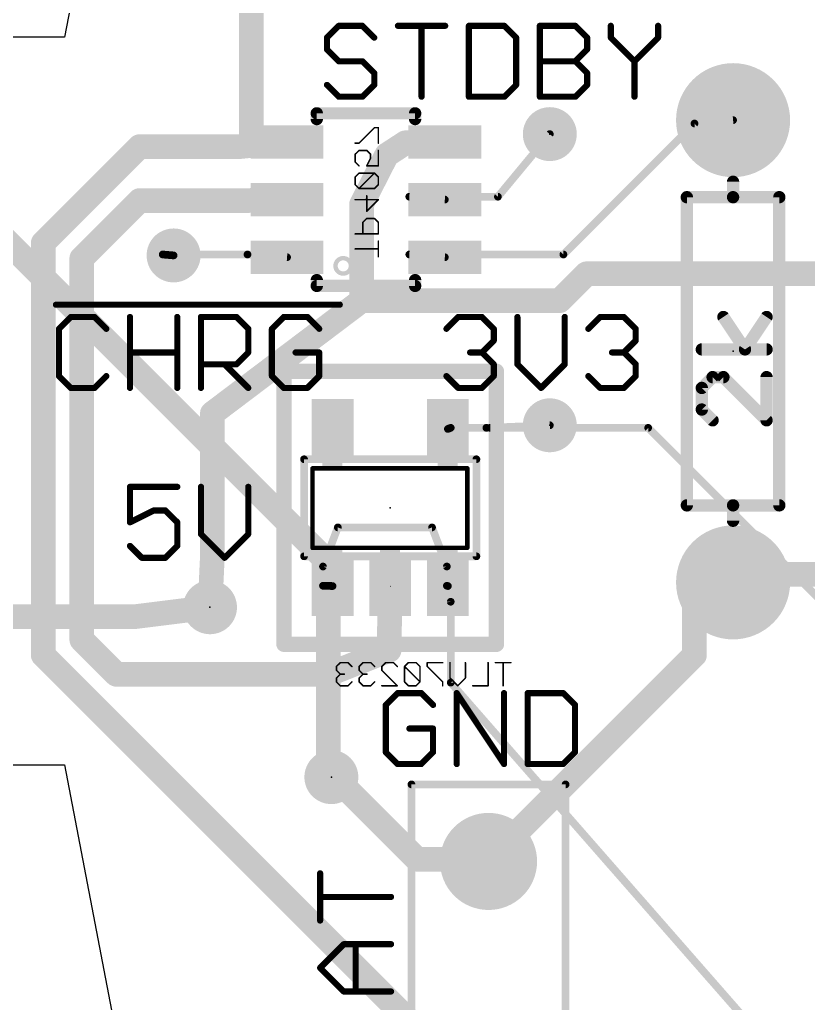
# Model space of a CAD drawing. Extents: x -2 to 100, y 0 to 40.
# Drawn here: x 9.26 to 22.26, y 10.07 to 26.29 of the extents above; entities that cross this region are included whole.
import ezdxf

# ---------------------------------------------------------------- set-up
doc = ezdxf.new("R2010")
doc.units = 0
for name, color, linetype in [('1', 14, 'CONTINUOUS'), ('16', 174, 'CONTINUOUS'), ('17', 94, 'CONTINUOUS'), ('20', 178, 'CONTINUOUS'), ('21', 250, 'CONTINUOUS'), ('22', 250, 'CONTINUOUS'), ('23', 178, 'CONTINUOUS'), ('24', 178, 'CONTINUOUS'), ('25', 250, 'CONTINUOUS'), ('28', 250, 'CONTINUOUS'), ('40', 174, 'CONTINUOUS'), ('52', 250, 'CONTINUOUS')]:
    doc.layers.add(name, color=color, linetype=linetype)

# ---------------------------------------------------------------- blocks, each defined once
blk = doc.blocks.new('ROUNDP')
at = {"const_width": 0.5}
blk.add_lwpolyline([(0, -0.25, 1), (0, 0.25, 1), (0, -0.25)], format="xyb", dxfattribs=at)
blk = doc.blocks.new('RECT')
blk.add_solid([(-0.5, -0.5), (0.5, -0.5), (-0.5, 0.5), (0.5, 0.5)])

msp = doc.modelspace()

# ---------------------------------------------------------------- linework, layer by layer
at = {"layer": '1', "const_width": 0.4064}
for points in [[(14.351, 17.3355), (8.1915, 23.495)], [(14.351, 13.843), (14.351, 17.3355)], [(20.3835, 16.9545), (21.02, 17.01)], [(20.574, 17.145), (27.3685, 17.145)], [(20.574, 17.145), (21.02, 17.01)], [(20.3835, 15.8115), (20.3835, 16.9545)], [(11.176, 16.4465), (12.4, 16.6)], [(11.176, 16.4465), (4.8895, 16.4465)], [(17.018, 12.446), (20.3835, 15.8115)], [(14.351, 13.843), (14.4, 13.8)], [(17.018, 12.446), (16.99, 12.41)]]:
    msp.add_lwpolyline(points, dxfattribs=at)
at = {"layer": '1', "const_width": 0.2032}
for points in [[(14.4526, 17.3355, 1), (14.2494, 17.3355)], [(14.2792, 17.2637, 1), (14.4228, 17.4073)], [(20.574, 17.2466, 1), (20.574, 17.0434)], [(20.6034, 17.2422, 1), (20.5446, 17.0478)], [(20.9906, 16.9128, 1), (21.0494, 17.1072)], [(21.0288, 16.9088, 1), (21.0112, 17.1112)], [(20.4851, 16.9545, 1), (20.2819, 16.9545)], [(20.3747, 17.0557, 1), (20.3923, 16.8533)], [(12.4126, 16.4992, 1), (12.3874, 16.7008)], [(11.1634, 16.5473, 1), (11.1886, 16.3457)], [(11.176, 16.3449, 1), (11.176, 16.5481)], [(20.2819, 15.8115, 1), (20.4851, 15.8115)], [(20.4553, 15.7397, 1), (20.3117, 15.8833)], [(14.418, 13.9194, 1), (14.284, 13.7666)], [(14.333, 13.7236, 1), (14.467, 13.8764)], [(14.2494, 13.843, 1), (14.4526, 13.843)], [(17.0982, 12.3836, 1), (16.9378, 12.5084)], [(16.9098, 12.4724, 1), (17.0702, 12.3476)], [(16.9462, 12.5178, 1), (17.0898, 12.3742)]]:
    msp.add_lwpolyline(points, format="xyb", dxfattribs=at)
at = {"layer": '16'}
for points, const_width in [([(13.081, 27.051), (13.081, 24.3205)], 0.4064), ([(20.3835, 24.5745), (21.02, 24.63)], 0.127), ([(13.081, 24.3205), (13.6699, 24.27)], 0.4064), ([(20.3835, 24.5745), (18.2245, 22.4155)], 0.127), ([(11.2395, 24.1935), (9.652, 22.606)], 0.4064), ([(12.8905, 24.1935), (11.2395, 24.1935)], 0.4064), ([(12.8905, 24.1935), (13.6699, 24.27)], 0.4064), ([(15.313, 24.057), (15.621, 24.257)], 0.4064), ([(15.621, 24.257), (16.2701, 24.27)], 0.4064), ([(17.145, 23.368), (18, 24.4)], 0.127), ([(14.897, 23.241), (15.313, 24.057)], 0.4064), ([(13.0175, 23.3045), (13.6699, 23.32)], 0.4064), ([(10.287, 22.352), (11.2395, 23.3045)], 0.4064), ([(11.2395, 23.3045), (13.0175, 23.3045)], 0.4064), ([(14.897, 21.6535), (14.897, 23.241)], 0.4064), ([(17.145, 23.368), (15.6845, 23.368)], 0.127), ([(15.6845, 23.368), (16.2701, 23.32)], 0.127), ([(9.652, 22.606), (9.652, 15.8115)], 0.4064), ([(10.287, 16.0655), (10.287, 22.352)], 0.4064), ([(11.6205, 22.4155), (13.0175, 22.4155)], 0.127), ([(11.6205, 22.4155), (11.8, 22.4)], 0.127), ([(13.0175, 22.4155), (13.6699, 22.37)], 0.127), ([(18.2245, 22.4155), (15.6845, 22.4155)], 0.127), ([(15.6845, 22.4155), (16.2701, 22.37)], 0.127), ([(18.161, 21.6535), (18.6055, 22.098)], 0.4064), ([(18.6055, 22.098), (24.765, 22.098)], 0.4064), ([(12.4395, 19.796), (14.897, 21.6535)], 0.4064), ([(14.897, 21.6535), (18.161, 21.6535)], 0.4064), ([(12.4395, 17.4465), (12.4395, 19.796)], 0.4064), ([(16.367, 19.558), (16.32, 19.54)], 0.127), ([(16.9545, 19.558), (16.367, 19.558)], 0.127), ([(16.9545, 19.558), (18, 19.6)], 0.127), ([(17.018, 19.558), (18, 19.6)], 0.127), ([(19.6215, 19.558), (17.018, 19.558)], 0.127), ([(24.8285, 14.351), (19.6215, 19.558)], 0.127), ([(14.5065, 17.9165), (14.262, 17.272)], 0.127), ([(16.059, 17.9165), (14.5065, 17.9165)], 0.127), ([(16.3035, 17.272), (16.059, 17.9165)], 0.127), ([(12.4395, 17.4465), (12.4, 16.6)], 0.4064), ([(14.262, 17.272), (14.262, 16.9545)], 0.127), ([(16.3035, 16.9545), (16.3035, 17.272)], 0.127), ([(15.351, 15.891), (15.37, 16.95)], 0.4064), ([(14.262, 16.9545), (14.42, 16.95)], 0.127), ([(16.3035, 16.9545), (16.32, 16.95)], 0.127), ([(16.367, 16.691), (16.32, 16.95)], 0.127), ([(16.367, 15.3575), (16.367, 16.691)], 0.127), ([(10.8585, 15.494), (10.287, 16.0655)], 0.4064), ([(14.351, 15.494), (15.351, 15.891)], 0.4064), ([(9.652, 15.8115), (16.8275, 8.636)], 0.4064), ([(14.351, 15.494), (10.8585, 15.494)], 0.4064), ([(14.351, 13.843), (14.351, 15.494)], 0.4064), ([(21.971, 8.9535), (16.367, 15.3575)], 0.127), ([(14.351, 13.843), (14.4, 13.8)], 0.4064), ([(14.5415, 13.716), (14.4, 13.8)], 0.4064), ([(14.5415, 13.716), (15.8115, 12.446)], 0.4064), ([(15.8115, 12.446), (16.9545, 12.446)], 0.4064), ([(16.9545, 12.446), (16.99, 12.41)], 0.4064)]:
    msp.add_lwpolyline(points, dxfattribs=dict(at, const_width=const_width))
for points, const_width in [([(21.0228, 24.5984, 1), (21.0172, 24.6616)], 0.0635), ([(13.0897, 24.4217, 1), (13.0723, 24.2193)], 0.2032), ([(20.3807, 24.6061, 1), (20.3863, 24.5429)], 0.0635), ([(20.406, 24.552, 1), (20.361, 24.597)], 0.0635), ([(11.2395, 24.2951, 1), (11.2395, 24.0919)], 0.2032), ([(11.3113, 24.1217, 1), (11.1677, 24.2653)], 0.2032), ([(12.8806, 24.2946, 1), (12.9004, 24.0924)], 0.2032), ([(12.8905, 24.0919, 1), (12.8905, 24.2951)], 0.2032), ([(12.9794, 24.3205, 1), (13.1826, 24.3205)], 0.2032), ([(13.6798, 24.1689, 1), (13.66, 24.3711)], 0.2032), ([(13.6612, 24.1688, 1), (13.6786, 24.3712)], 0.2032), ([(15.619, 24.3586, 1), (15.623, 24.1554)], 0.2032), ([(15.6763, 24.1718, 1), (15.5657, 24.3422)], 0.2032), ([(16.2721, 24.1684, 1), (16.2681, 24.3716)], 0.2032), ([(18.0244, 24.3797, 1), (17.9756, 24.4203)], 0.0635), ([(15.2577, 24.1422, 1), (15.3683, 23.9718)], 0.2032), ([(15.4035, 24.0109, 1), (15.2225, 24.1031)], 0.2032), ([(13.6723, 23.2184, 1), (13.6675, 23.4216)], 0.2032), ([(11.2395, 23.4061, 1), (11.2395, 23.2029)], 0.2032), ([(11.3113, 23.2327, 1), (11.1677, 23.3763)], 0.2032), ([(13.0151, 23.4061, 1), (13.0199, 23.2029)], 0.2032), ([(13.0175, 23.2029, 1), (13.0175, 23.4061)], 0.2032), ([(14.9986, 23.241, 1), (14.7954, 23.241)], 0.2032), ([(14.8065, 23.2871, 1), (14.9875, 23.1949)], 0.2032), ([(15.6845, 23.3998, 1), (15.6845, 23.3363)], 0.0635), ([(15.6871, 23.3996, 1), (15.6819, 23.3364)], 0.0635), ([(16.2675, 23.2884, 1), (16.2727, 23.3516)], 0.0635), ([(17.1206, 23.3883, 1), (17.1694, 23.3477)], 0.0635), ([(17.145, 23.3363, 1), (17.145, 23.3998)], 0.0635), ([(9.7536, 22.606, 1), (9.5504, 22.606)], 0.2032), ([(9.5802, 22.6778, 1), (9.7238, 22.5342)], 0.2032), ([(10.3886, 22.352, 1), (10.1854, 22.352)], 0.2032), ([(10.2152, 22.4238, 1), (10.3588, 22.2802)], 0.2032), ([(11.6205, 22.4473, 1), (11.6205, 22.3838)], 0.0635), ([(11.6232, 22.4471, 1), (11.6178, 22.3839)], 0.0635), ([(11.7973, 22.3684, 1), (11.8027, 22.4316)], 0.0635), ([(13.0197, 22.4472, 1), (13.0153, 22.3838)], 0.0635), ([(13.0175, 22.3838, 1), (13.0175, 22.4473)], 0.0635), ([(13.6677, 22.3383, 1), (13.6721, 22.4017)], 0.0635), ([(15.6845, 22.4473, 1), (15.6845, 22.3838)], 0.0635), ([(15.687, 22.4472, 1), (15.682, 22.3838)], 0.0635), ([(16.2676, 22.3383, 1), (16.2726, 22.4017)], 0.0635), ([(18.202, 22.438, 1), (18.247, 22.393)], 0.0635), ([(18.2245, 22.3838, 1), (18.2245, 22.4473)], 0.0635), ([(18.6055, 22.1996, 1), (18.6055, 21.9964)], 0.2032), ([(18.6773, 22.0262, 1), (18.5337, 22.1698)], 0.2032), ([(14.897, 21.7551, 1), (14.897, 21.5519)], 0.2032), ([(14.7954, 21.6535, 1), (14.9986, 21.6535)], 0.2032), ([(14.9583, 21.5724, 1), (14.8357, 21.7346)], 0.2032), ([(18.0892, 21.7253, 1), (18.2328, 21.5817)], 0.2032), ([(18.161, 21.5519, 1), (18.161, 21.7551)], 0.2032), ([(12.3782, 19.8771, 1), (12.5008, 19.7149)], 0.2032), ([(12.5411, 19.796, 1), (12.3379, 19.796)], 0.2032), ([(16.367, 19.5897, 1), (16.367, 19.5263)], 0.0635), ([(16.3784, 19.5284, 1), (16.3556, 19.5876)], 0.0635), ([(16.9532, 19.5897, 1), (16.9558, 19.5263)], 0.0635), ([(16.9545, 19.5263, 1), (16.9545, 19.5897)], 0.0635), ([(17.0166, 19.5897, 1), (17.0194, 19.5263)], 0.0635), ([(17.018, 19.5897, 1), (17.018, 19.5263)], 0.0635), ([(18.0014, 19.5683, 1), (17.9986, 19.6317)], 0.0635), ([(18.0013, 19.5683, 1), (17.9987, 19.6317)], 0.0635), ([(19.644, 19.5805, 1), (19.599, 19.5355)], 0.0635), ([(19.6215, 19.5263, 1), (19.6215, 19.5897)], 0.0635), ([(16.3086, 19.5696, 1), (16.3314, 19.5104)], 0.0635), ([(14.5065, 17.9482, 1), (14.5065, 17.8848)], 0.0635), ([(14.5362, 17.9052, 1), (14.4768, 17.9278)], 0.0635), ([(16.0887, 17.9278, 1), (16.0293, 17.9052)], 0.0635), ([(16.059, 17.8848, 1), (16.059, 17.9482)], 0.0635), ([(12.3379, 17.4465, 1), (12.5411, 17.4465)], 0.2032), ([(12.541, 17.4418, 1), (12.338, 17.4512)], 0.2032), ([(14.2938, 17.272, 1), (14.2302, 17.272)], 0.0635), ([(14.2323, 17.2833, 1), (14.2917, 17.2607)], 0.0635), ([(16.3352, 17.272, 1), (16.2718, 17.272)], 0.0635), ([(16.2738, 17.2607, 1), (16.3332, 17.2833)], 0.0635), ([(15.4716, 16.9482, 1), (15.2684, 16.9518)], 0.2032), ([(14.2302, 16.9545, 1), (14.2938, 16.9545)], 0.0635), ([(14.2629, 16.9862, 1), (14.2611, 16.9228)], 0.0635), ([(14.4191, 16.9183, 1), (14.4209, 16.9817)], 0.0635), ([(16.3119, 16.9851, 1), (16.2951, 16.9239)], 0.0635), ([(16.2718, 16.9545, 1), (16.3352, 16.9545)], 0.0635), ([(16.3512, 16.9557, 1), (16.2888, 16.9443)], 0.0635), ([(16.3116, 16.9194, 1), (16.3284, 16.9806)], 0.0635), ([(12.2985, 16.6047, 1), (12.5015, 16.5953)], 0.2032), ([(16.3987, 16.691, 1), (16.3353, 16.691)], 0.0635), ([(16.3358, 16.6853, 1), (16.3982, 16.6967)], 0.0635), ([(10.3588, 16.1373, 1), (10.2152, 15.9937)], 0.2032), ([(10.1854, 16.0655, 1), (10.3886, 16.0655)], 0.2032), ([(15.3885, 15.7966, 1), (15.3135, 15.9854)], 0.2032), ([(9.5504, 15.8115, 1), (9.7536, 15.8115)], 0.2032), ([(9.7238, 15.8833, 1), (9.5802, 15.7397)], 0.2032), ([(15.2494, 15.8928, 1), (15.4526, 15.8892)], 0.2032), ([(10.8585, 15.5956, 1), (10.8585, 15.3924)], 0.2032), ([(10.7867, 15.4222, 1), (10.9303, 15.5658)], 0.2032), ([(14.4526, 15.494, 1), (14.2494, 15.494)], 0.2032), ([(14.3135, 15.5884, 1), (14.3885, 15.3996)], 0.2032), ([(14.351, 15.3924, 1), (14.351, 15.5956)], 0.2032), ([(16.3909, 15.3784, 1), (16.3431, 15.3366)], 0.0635), ([(16.3353, 15.3575, 1), (16.3987, 15.3575)], 0.0635), ([(14.418, 13.9194, 1), (14.284, 13.7666)], 0.2032), ([(14.4519, 13.8874, 1), (14.3481, 13.7126)], 0.2032), ([(14.333, 13.7236, 1), (14.467, 13.8764)], 0.2032), ([(14.2494, 13.843, 1), (14.4526, 13.843)], 0.2032), ([(14.6133, 13.7878, 1), (14.4697, 13.6442)], 0.2032), ([(14.4896, 13.6286, 1), (14.5934, 13.8034)], 0.2032), ([(15.8115, 12.5476, 1), (15.8115, 12.3444)], 0.2032), ([(17.0268, 12.5173, 1), (16.8822, 12.3747)], 0.2032), ([(16.9545, 12.3444, 1), (16.9545, 12.5476)], 0.2032), ([(15.7397, 12.3742, 1), (15.8833, 12.5178)], 0.2032), ([(16.9177, 12.3387, 1), (17.0623, 12.4813)], 0.2032)]:
    msp.add_lwpolyline(points, format="xyb", dxfattribs=dict(at, const_width=const_width))
at = {"layer": '20'}
for p, q in [((12.7, 40), (10, 26)), ((10, 26), (0, 26)), ((0, 14), (10, 14)), ((10, 14), (12.7, 0))]:
    msp.add_line(p, q, dxfattribs=at)
at = {"layer": '21', "const_width": 0.2032}
for points in [[(21.02, 23.36), (21.02, 23.614)], [(20.258, 18.28), (20.258, 23.36)], [(20.258, 23.36), (21.02, 23.36)], [(21.02, 23.36), (21.782, 23.36)], [(21.782, 23.36), (21.782, 18.28)], [(21.2165, 20.851), (20.8606, 21.3849)], [(21.5724, 21.3849), (21.2165, 20.851)], [(21.5724, 20.851), (20.5047, 20.851)], [(20.6826, 20.3935), (20.5047, 20.2155)], [(20.8606, 20.3935), (20.6826, 20.3935)], [(21.5724, 19.6817), (20.8606, 20.3935)], [(21.5724, 20.3935), (21.5724, 19.6817)], [(20.5047, 20.2155), (20.5047, 19.8596)], [(20.5047, 19.8596), (20.6826, 19.6817)], [(21.02, 18.28), (20.258, 18.28)], [(21.782, 18.28), (21.02, 18.28)], [(21.02, 18.28), (21.02, 18.026)]]:
    msp.add_lwpolyline(points, dxfattribs=at)
at = {"layer": '21', "const_width": 0.1016}
for points in [[(21.0708, 23.614, 1), (20.9692, 23.614)], [(20.3088, 23.36, 1), (20.2072, 23.36)], [(20.258, 23.4108, 1), (20.258, 23.3092)], [(21.02, 23.4108, 1), (21.02, 23.3092)], [(20.9692, 23.36, 1), (21.0708, 23.36)], [(21.02, 23.3092, 1), (21.02, 23.4108)], [(21.8328, 23.36, 1), (21.7312, 23.36)], [(21.782, 23.3092, 1), (21.782, 23.4108)], [(20.9029, 21.4131, 1), (20.8183, 21.3567)], [(21.6147, 21.3567, 1), (21.5301, 21.4131)], [(20.5047, 20.9018, 1), (20.5047, 20.8002)], [(21.1742, 20.8792, 1), (21.2588, 20.8229)], [(21.1742, 20.8229, 1), (21.2588, 20.8792)], [(21.5724, 20.8002, 1), (21.5724, 20.9018)], [(20.6826, 20.4443, 1), (20.6826, 20.3427)], [(20.7186, 20.3575, 1), (20.6467, 20.4294)], [(20.8965, 20.4294, 1), (20.8247, 20.3575)], [(20.8606, 20.3427, 1), (20.8606, 20.4443)], [(21.6232, 20.3935, 1), (21.5216, 20.3935)], [(20.5555, 20.2155, 1), (20.4539, 20.2155)], [(20.4688, 20.2514, 1), (20.5406, 20.1796)], [(20.5406, 19.8955, 1), (20.4688, 19.8237)], [(20.4539, 19.8596, 1), (20.5555, 19.8596)], [(20.6467, 19.6457, 1), (20.7186, 19.7176)], [(21.5216, 19.6817, 1), (21.6232, 19.6817)], [(21.5365, 19.6457, 1), (21.6083, 19.7176)], [(20.258, 18.3308, 1), (20.258, 18.2292)], [(20.2072, 18.28, 1), (20.3088, 18.28)], [(21.02, 18.3308, 1), (21.02, 18.2292)], [(21.0708, 18.28, 1), (20.9692, 18.28)], [(21.02, 18.2292, 1), (21.02, 18.3308)], [(21.7312, 18.28, 1), (21.8328, 18.28)], [(21.782, 18.2292, 1), (21.782, 18.3308)], [(20.9692, 18.026, 1), (21.0708, 18.026)]]:
    msp.add_lwpolyline(points, format="xyb", dxfattribs=at)
at = {"layer": '22'}
for points, const_width in [([(15.7804, 24.7424), (14.1596, 24.7424)], 0.2032), ([(14.1596, 24.7424), (14.1596, 24.6476)], 0.2032), ([(15.7804, 24.6476), (15.7804, 24.7424)], 0.2032), ([(14.1596, 21.9924), (14.1596, 21.8976)], 0.2032), ([(15.7804, 21.8976), (15.7804, 21.9924)], 0.2032), ([(14.1596, 21.8976), (15.7804, 21.8976)], 0.2032), ([(13.95, 19.04), (13.95, 17.44)], 0.127), ([(16.79, 17.44), (16.79, 19.04)], 0.127), ([(16.64, 18.89), (14.09, 18.89)], 0.075), ([(14.09, 18.89), (14.09, 17.58)], 0.075), ([(16.64, 17.58), (16.64, 18.89)], 0.075), ([(14.09, 17.58), (16.64, 17.58)], 0.075), ([(15.37, 16.95), (15.37, 16.94)], 0.01), ([(15.72, 7.33), (15.72, 13.68)], 0.127), ([(15.72, 13.68), (18.26, 13.68)], 0.127), ([(18.26, 13.68), (18.26, 7.33)], 0.127)]:
    msp.add_lwpolyline(points, dxfattribs=dict(at, const_width=const_width))
for points, const_width in [([(14.1596, 24.7932, 1), (14.1596, 24.6916)], 0.1016), ([(14.2104, 24.7424, 1), (14.1088, 24.7424)], 0.1016), ([(15.8312, 24.7424, 1), (15.7296, 24.7424)], 0.1016), ([(15.7804, 24.6916, 1), (15.7804, 24.7932)], 0.1016), ([(14.1088, 24.6476, 1), (14.2104, 24.6476)], 0.1016), ([(15.7296, 24.6476, 1), (15.8312, 24.6476)], 0.1016), ([(14.5953, 22.1919, 1), (14.5953, 22.2637, 1), (14.5953, 22.1919)], 0.254), ([(14.2104, 21.9924, 1), (14.1088, 21.9924)], 0.1016), ([(15.8312, 21.9924, 1), (15.7296, 21.9924)], 0.1016), ([(14.1596, 21.9484, 1), (14.1596, 21.8468)], 0.1016), ([(14.1088, 21.8976, 1), (14.2104, 21.8976)], 0.1016), ([(15.7296, 21.8976, 1), (15.8312, 21.8976)], 0.1016), ([(15.7804, 21.8468, 1), (15.7804, 21.9484)], 0.1016), ([(13.9818, 19.04, 1), (13.9183, 19.04)], 0.0635), ([(16.8217, 19.04, 1), (16.7583, 19.04)], 0.0635), ([(14.1088, 18.89, 1), (14.0712, 18.89)], 0.0375), ([(14.09, 18.9088, 1), (14.09, 18.8712)], 0.0375), ([(16.6588, 18.89, 1), (16.6212, 18.89)], 0.0375), ([(16.64, 18.8712, 1), (16.64, 18.9088)], 0.0375), ([(14.0712, 17.58, 1), (14.1088, 17.58)], 0.0375), ([(14.09, 17.5988, 1), (14.09, 17.5613)], 0.0375), ([(16.6212, 17.58, 1), (16.6588, 17.58)], 0.0375), ([(16.64, 17.5613, 1), (16.64, 17.5988)], 0.0375), ([(13.9183, 17.44, 1), (13.9818, 17.44)], 0.0635), ([(16.7583, 17.44, 1), (16.8217, 17.44)], 0.0635), ([(15.3725, 16.95, 1), (15.3675, 16.95)], 0.005), ([(15.3675, 16.94, 1), (15.3725, 16.94)], 0.005), ([(15.72, 13.7118, 1), (15.72, 13.6483)], 0.0635), ([(15.7518, 13.68, 1), (15.6883, 13.68)], 0.0635), ([(18.2918, 13.68, 1), (18.2283, 13.68)], 0.0635), ([(18.26, 13.6483, 1), (18.26, 13.7118)], 0.0635)]:
    msp.add_lwpolyline(points, format="xyb", dxfattribs=dict(at, const_width=const_width))
at = {"layer": '23'}
for p in [(18, 24.4), (11.8, 22.4), (21.02, 20.82), (18, 19.6), (12.4, 16.6), (14.4, 13.8)]:
    msp.add_point(p, dxfattribs=at)
at = {"layer": '24'}
for p in [(14.97, 23.32), (15.37, 18.24)]:
    msp.add_point(p, dxfattribs=at)
at = {"layer": '25', "const_width": 0.1016}
for points in [[(14.5222, 26.1852), (14.3273, 25.9903)], [(14.912, 26.1852), (14.5222, 26.1852)], [(15.1069, 25.9903), (14.912, 26.1852)], [(15.4967, 26.1852), (16.2763, 26.1852)], [(15.8865, 25.0158), (15.8865, 26.1852)], [(16.6661, 26.1852), (16.6661, 25.0158)], [(17.2508, 26.1852), (16.6661, 26.1852)], [(17.4457, 25.9903), (17.2508, 26.1852)], [(17.8355, 25.0158), (17.8355, 26.1852)], [(17.8355, 26.1852), (18.4202, 26.1852)], [(18.4202, 26.1852), (18.6151, 25.9903)], [(19.0049, 26.1852), (19.0049, 25.9903)], [(19.7845, 25.9903), (19.7845, 26.1852)], [(14.3273, 25.9903), (14.3273, 25.7954)], [(17.4457, 25.2107), (17.4457, 25.9903)], [(18.6151, 25.9903), (18.6151, 25.7954)], [(19.0049, 25.9903), (19.3947, 25.6005)], [(19.3947, 25.6005), (19.7845, 25.9903)], [(14.3273, 25.7954), (14.5222, 25.6005)], [(18.6151, 25.7954), (18.4202, 25.6005)], [(14.5222, 25.6005), (14.912, 25.6005)], [(14.912, 25.6005), (15.1069, 25.4056)], [(17.8355, 25.6005), (18.4202, 25.6005)], [(18.4202, 25.6005), (18.6151, 25.4056)], [(19.3947, 25.6005), (19.3947, 25.0158)], [(15.1069, 25.4056), (15.1069, 25.2107)], [(18.6151, 25.4056), (18.6151, 25.2107)], [(14.5222, 25.0158), (14.3273, 25.2107)], [(15.1069, 25.2107), (14.912, 25.0158)], [(17.2508, 25.0158), (17.4457, 25.2107)], [(18.6151, 25.2107), (18.4202, 25.0158)], [(14.912, 25.0158), (14.5222, 25.0158)], [(16.6661, 25.0158), (17.2508, 25.0158)], [(18.4202, 25.0158), (17.8355, 25.0158)], [(9.8612, 21.5874), (14.5388, 21.5874)], [(10.1069, 21.3852), (9.912, 21.1903)], [(10.4967, 21.3852), (10.1069, 21.3852)], [(10.6916, 21.1903), (10.4967, 21.3852)], [(11.0814, 20.2158), (11.0814, 21.3852)], [(11.861, 21.3852), (11.861, 20.2158)], [(12.2508, 20.2158), (12.2508, 21.3852)], [(12.2508, 21.3852), (12.8355, 21.3852)], [(12.8355, 21.3852), (13.0304, 21.1903)], [(13.6151, 21.3852), (13.4202, 21.1903)], [(14.0049, 21.3852), (13.6151, 21.3852)], [(14.1998, 21.1903), (14.0049, 21.3852)], [(16.2967, 21.1903), (16.4916, 21.3852)], [(16.4916, 21.3852), (16.8814, 21.3852)], [(16.8814, 21.3852), (17.0763, 21.1903)], [(17.4661, 21.3852), (17.4661, 20.6056)], [(18.2457, 20.6056), (18.2457, 21.3852)], [(18.6355, 21.1903), (18.8304, 21.3852)], [(18.8304, 21.3852), (19.2202, 21.3852)], [(19.2202, 21.3852), (19.4151, 21.1903)], [(9.912, 21.1903), (9.912, 20.4107)], [(13.0304, 21.1903), (13.0304, 20.8005)], [(13.4202, 21.1903), (13.4202, 20.4107)], [(17.0763, 21.1903), (17.0763, 20.9954)], [(19.4151, 21.1903), (19.4151, 20.9954)], [(17.0763, 20.9954), (16.8814, 20.8005)], [(19.4151, 20.9954), (19.2202, 20.8005)], [(11.0814, 20.8005), (11.861, 20.8005)], [(13.0304, 20.8005), (12.8355, 20.6056)], [(14.1998, 20.8005), (13.81, 20.8005)], [(14.1998, 20.4107), (14.1998, 20.8005)], [(16.8814, 20.8005), (16.6865, 20.8005)], [(16.8814, 20.8005), (17.0763, 20.6056)], [(19.2202, 20.8005), (19.0253, 20.8005)], [(19.2202, 20.8005), (19.4151, 20.6056)], [(12.8355, 20.6056), (12.2508, 20.6056)], [(12.6406, 20.6056), (13.0304, 20.2158)], [(17.0763, 20.6056), (17.0763, 20.4107)], [(17.4661, 20.6056), (17.8559, 20.2158)], [(17.8559, 20.2158), (18.2457, 20.6056)], [(19.4151, 20.6056), (19.4151, 20.4107)], [(9.912, 20.4107), (10.1069, 20.2158)], [(10.4967, 20.2158), (10.6916, 20.4107)], [(13.4202, 20.4107), (13.6151, 20.2158)], [(14.0049, 20.2158), (14.1998, 20.4107)], [(16.4916, 20.2158), (16.2967, 20.4107)], [(17.0763, 20.4107), (16.8814, 20.2158)], [(18.8304, 20.2158), (18.6355, 20.4107)], [(19.4151, 20.4107), (19.2202, 20.2158)], [(10.1069, 20.2158), (10.4967, 20.2158)], [(13.6151, 20.2158), (14.0049, 20.2158)], [(16.8814, 20.2158), (16.4916, 20.2158)], [(19.2202, 20.2158), (18.8304, 20.2158)], [(11.861, 18.5852), (11.0814, 18.5852)], [(11.0814, 18.5852), (11.0814, 18.0005)], [(12.2508, 18.5852), (12.2508, 17.8056)], [(13.0304, 17.8056), (13.0304, 18.5852)], [(11.0814, 18.0005), (11.4712, 18.1954)], [(11.4712, 18.1954), (11.6661, 18.1954)], [(11.6661, 18.1954), (11.861, 18.0005)], [(11.861, 18.0005), (11.861, 17.6107)], [(12.2508, 17.8056), (12.6406, 17.4158)], [(12.6406, 17.4158), (13.0304, 17.8056)], [(11.2763, 17.4158), (11.0814, 17.6107)], [(11.861, 17.6107), (11.6661, 17.4158)], [(11.6661, 17.4158), (11.2763, 17.4158)], [(15.4916, 15.1852), (15.2967, 14.9903)], [(15.8814, 15.1852), (15.4916, 15.1852)], [(16.0763, 14.9903), (15.8814, 15.1852)], [(16.4661, 14.0158), (16.4661, 15.1852)], [(16.4661, 15.1852), (17.2457, 14.0158)], [(17.2457, 14.0158), (17.2457, 15.1852)], [(17.6355, 15.1852), (17.6355, 14.0158)], [(18.2202, 15.1852), (17.6355, 15.1852)], [(18.4151, 14.9903), (18.2202, 15.1852)], [(15.2967, 14.9903), (15.2967, 14.2107)], [(18.4151, 14.2107), (18.4151, 14.9903)], [(16.0763, 14.6005), (15.6865, 14.6005)], [(16.0763, 14.2107), (16.0763, 14.6005)], [(15.2967, 14.2107), (15.4916, 14.0158)], [(15.8814, 14.0158), (16.0763, 14.2107)], [(18.2202, 14.0158), (18.4151, 14.2107)], [(15.4916, 14.0158), (15.8814, 14.0158)], [(17.6355, 14.0158), (18.2202, 14.0158)], [(14.2148, 11.4355), (14.2148, 12.2151)], [(15.3842, 11.8253), (14.2148, 11.8253)], [(14.2148, 10.6559), (14.6046, 11.0457)], [(14.6046, 11.0457), (15.3842, 11.0457)], [(14.7995, 10.2661), (14.7995, 11.0457)], [(14.6046, 10.2661), (14.2148, 10.6559)], [(15.3842, 10.2661), (14.6046, 10.2661)]]:
    msp.add_lwpolyline(points, dxfattribs=at)
at = {"layer": '25', "const_width": 0.0508}
for points in [[(14.5222, 26.2106, 1), (14.5222, 26.1598)], [(14.5402, 26.1672, 1), (14.5042, 26.2032)], [(14.93, 26.2032, 1), (14.894, 26.1672)], [(14.912, 26.1598, 1), (14.912, 26.2106)], [(15.4967, 26.2106, 1), (15.4967, 26.1598)], [(15.9119, 26.1852, 1), (15.8611, 26.1852)], [(16.2763, 26.1598, 1), (16.2763, 26.2106)], [(16.6915, 26.1852, 1), (16.6407, 26.1852)], [(16.6661, 26.2106, 1), (16.6661, 26.1598)], [(17.2688, 26.2032, 1), (17.2328, 26.1672)], [(17.2508, 26.1598, 1), (17.2508, 26.2106)], [(17.8609, 26.1852, 1), (17.8101, 26.1852)], [(17.8355, 26.2106, 1), (17.8355, 26.1598)], [(18.4382, 26.2032, 1), (18.4022, 26.1672)], [(18.4202, 26.1598, 1), (18.4202, 26.2106)], [(19.0303, 26.1852, 1), (18.9795, 26.1852)], [(19.8099, 26.1852, 1), (19.7591, 26.1852)], [(14.3093, 26.0083, 1), (14.3453, 25.9723)], [(14.3527, 25.9903, 1), (14.3019, 25.9903)], [(15.0889, 25.9723, 1), (15.1249, 26.0083)], [(17.4711, 25.9903, 1), (17.4203, 25.9903)], [(17.4277, 25.9723, 1), (17.4637, 26.0083)], [(18.6405, 25.9903, 1), (18.5897, 25.9903)], [(18.5971, 25.9723, 1), (18.6331, 26.0083)], [(19.0229, 26.0083, 1), (18.9869, 25.9723)], [(18.9795, 25.9903, 1), (19.0303, 25.9903)], [(19.7591, 25.9903, 1), (19.8099, 25.9903)], [(19.8024, 25.9723, 1), (19.7665, 26.0083)], [(14.3453, 25.8134, 1), (14.3093, 25.7774)], [(14.3019, 25.7954, 1), (14.3527, 25.7954)], [(18.5897, 25.7954, 1), (18.6405, 25.7954)], [(18.6331, 25.7774, 1), (18.5971, 25.8134)], [(14.5222, 25.6259, 1), (14.5222, 25.5751)], [(14.5042, 25.5825, 1), (14.5402, 25.6185)], [(14.93, 25.6185, 1), (14.894, 25.5825)], [(14.912, 25.5751, 1), (14.912, 25.6259)], [(17.8355, 25.6259, 1), (17.8355, 25.5751)], [(18.4382, 25.6185, 1), (18.4022, 25.5825)], [(18.4022, 25.6185, 1), (18.4382, 25.5825)], [(18.4202, 25.5751, 1), (18.4202, 25.6259)], [(19.3767, 25.6185, 1), (19.4126, 25.5825)], [(19.4201, 25.6005, 1), (19.3693, 25.6005)], [(19.3767, 25.5825, 1), (19.4126, 25.6185)], [(15.1323, 25.4056, 1), (15.0815, 25.4056)], [(15.0889, 25.3876, 1), (15.1249, 25.4236)], [(18.6405, 25.4056, 1), (18.5897, 25.4056)], [(18.5971, 25.3876, 1), (18.6331, 25.4236)], [(14.3453, 25.2287, 1), (14.3093, 25.1927)], [(15.0815, 25.2107, 1), (15.1323, 25.2107)], [(15.1249, 25.1927, 1), (15.0889, 25.2287)], [(17.4203, 25.2107, 1), (17.4711, 25.2107)], [(17.4637, 25.1927, 1), (17.4277, 25.2287)], [(18.5897, 25.2107, 1), (18.6405, 25.2107)], [(18.6331, 25.1927, 1), (18.5971, 25.2287)], [(14.5222, 25.0412, 1), (14.5222, 24.9904)], [(14.5042, 24.9978, 1), (14.5402, 25.0338)], [(14.894, 25.0338, 1), (14.93, 24.9978)], [(14.912, 24.9904, 1), (14.912, 25.0412)], [(15.8611, 25.0158, 1), (15.9119, 25.0158)], [(16.6661, 25.0412, 1), (16.6661, 24.9904)], [(16.6407, 25.0158, 1), (16.6915, 25.0158)], [(17.2328, 25.0338, 1), (17.2688, 24.9978)], [(17.2508, 24.9904, 1), (17.2508, 25.0412)], [(17.8355, 25.0412, 1), (17.8355, 24.9904)], [(17.8101, 25.0158, 1), (17.8609, 25.0158)], [(18.4022, 25.0338, 1), (18.4382, 24.9978)], [(18.4202, 24.9904, 1), (18.4202, 25.0412)], [(19.3693, 25.0158, 1), (19.4201, 25.0158)], [(9.8612, 21.6128, 1), (9.8612, 21.562)], [(14.5388, 21.562, 1), (14.5388, 21.6128)], [(10.1069, 21.4106, 1), (10.1069, 21.3598)], [(10.1249, 21.3672, 1), (10.0889, 21.4032)], [(10.5147, 21.4032, 1), (10.4787, 21.3672)], [(10.4967, 21.3598, 1), (10.4967, 21.4106)], [(11.1068, 21.3852, 1), (11.056, 21.3852)], [(11.8864, 21.3852, 1), (11.8356, 21.3852)], [(12.2762, 21.3852, 1), (12.2254, 21.3852)], [(12.2508, 21.4106, 1), (12.2508, 21.3598)], [(12.8535, 21.4032, 1), (12.8175, 21.3672)], [(12.8355, 21.3598, 1), (12.8355, 21.4106)], [(13.6151, 21.4106, 1), (13.6151, 21.3598)], [(13.6331, 21.3672, 1), (13.5971, 21.4032)], [(14.0229, 21.4032, 1), (13.9869, 21.3672)], [(14.0049, 21.3598, 1), (14.0049, 21.4106)], [(16.4916, 21.4106, 1), (16.4916, 21.3598)], [(16.5096, 21.3672, 1), (16.4736, 21.4032)], [(16.8994, 21.4032, 1), (16.8634, 21.3672)], [(16.8814, 21.3598, 1), (16.8814, 21.4106)], [(17.4915, 21.3852, 1), (17.4407, 21.3852)], [(18.2711, 21.3852, 1), (18.2203, 21.3852)], [(18.8304, 21.4106, 1), (18.8304, 21.3598)], [(18.8484, 21.3672, 1), (18.8124, 21.4032)], [(19.2382, 21.4032, 1), (19.2022, 21.3672)], [(19.2202, 21.3598, 1), (19.2202, 21.4106)], [(9.894, 21.2083, 1), (9.93, 21.1723)], [(9.9374, 21.1903, 1), (9.8866, 21.1903)], [(10.6736, 21.1723, 1), (10.7096, 21.2083)], [(13.0558, 21.1903, 1), (13.005, 21.1903)], [(13.0124, 21.1723, 1), (13.0484, 21.2083)], [(13.4022, 21.2083, 1), (13.4382, 21.1723)], [(13.4456, 21.1903, 1), (13.3948, 21.1903)], [(14.1818, 21.1723, 1), (14.2178, 21.2083)], [(16.2787, 21.2083, 1), (16.3147, 21.1723)], [(17.1017, 21.1903, 1), (17.0509, 21.1903)], [(17.0583, 21.1723, 1), (17.0943, 21.2083)], [(18.6175, 21.2083, 1), (18.6535, 21.1723)], [(19.4405, 21.1903, 1), (19.3897, 21.1903)], [(19.3971, 21.1723, 1), (19.4331, 21.2083)], [(17.0509, 20.9954, 1), (17.1017, 20.9954)], [(17.0943, 20.9774, 1), (17.0583, 21.0134)], [(19.3897, 20.9954, 1), (19.4405, 20.9954)], [(19.4331, 20.9774, 1), (19.3971, 21.0134)], [(11.0814, 20.8259, 1), (11.0814, 20.7751)], [(11.861, 20.7751, 1), (11.861, 20.8259)], [(13.005, 20.8005, 1), (13.0558, 20.8005)], [(13.0484, 20.7825, 1), (13.0124, 20.8185)], [(13.81, 20.8259, 1), (13.81, 20.7751)], [(14.2252, 20.8005, 1), (14.1744, 20.8005)], [(14.1998, 20.7751, 1), (14.1998, 20.8259)], [(16.6865, 20.8259, 1), (16.6865, 20.7751)], [(16.8994, 20.8185, 1), (16.8634, 20.7825)], [(16.8634, 20.8185, 1), (16.8994, 20.7825)], [(16.8814, 20.7751, 1), (16.8814, 20.8259)], [(19.0253, 20.8259, 1), (19.0253, 20.7751)], [(19.2382, 20.8185, 1), (19.2022, 20.7825)], [(19.2022, 20.8185, 1), (19.2382, 20.7825)], [(19.2202, 20.7751, 1), (19.2202, 20.8259)], [(12.2508, 20.631, 1), (12.2508, 20.5802)], [(12.6586, 20.6236, 1), (12.6226, 20.5876)], [(12.8175, 20.6236, 1), (12.8535, 20.5876)], [(12.8355, 20.5802, 1), (12.8355, 20.631)], [(17.1017, 20.6056, 1), (17.0509, 20.6056)], [(17.0583, 20.5876, 1), (17.0943, 20.6236)], [(17.4841, 20.6236, 1), (17.4481, 20.5876)], [(17.4407, 20.6056, 1), (17.4915, 20.6056)], [(18.2203, 20.6056, 1), (18.2711, 20.6056)], [(18.2637, 20.5876, 1), (18.2277, 20.6236)], [(19.4405, 20.6056, 1), (19.3897, 20.6056)], [(19.3971, 20.5876, 1), (19.4331, 20.6236)], [(9.93, 20.4287, 1), (9.894, 20.3927)], [(9.8866, 20.4107, 1), (9.9374, 20.4107)], [(10.7096, 20.3927, 1), (10.6736, 20.4287)], [(13.4382, 20.4287, 1), (13.4022, 20.3927)], [(13.3948, 20.4107, 1), (13.4456, 20.4107)], [(14.1744, 20.4107, 1), (14.2252, 20.4107)], [(14.2178, 20.3927, 1), (14.1818, 20.4287)], [(16.3147, 20.4287, 1), (16.2787, 20.3927)], [(17.0509, 20.4107, 1), (17.1017, 20.4107)], [(17.0943, 20.3927, 1), (17.0583, 20.4287)], [(18.6535, 20.4287, 1), (18.6175, 20.3927)], [(19.3897, 20.4107, 1), (19.4405, 20.4107)], [(19.4331, 20.3927, 1), (19.3971, 20.4287)], [(10.1069, 20.2412, 1), (10.1069, 20.1904)], [(10.0889, 20.1978, 1), (10.1249, 20.2338)], [(10.4787, 20.2338, 1), (10.5147, 20.1978)], [(10.4967, 20.1904, 1), (10.4967, 20.2412)], [(11.056, 20.2158, 1), (11.1068, 20.2158)], [(11.8356, 20.2158, 1), (11.8864, 20.2158)], [(12.2254, 20.2158, 1), (12.2762, 20.2158)], [(13.0124, 20.1978, 1), (13.0484, 20.2338)], [(13.6151, 20.2412, 1), (13.6151, 20.1904)], [(13.5971, 20.1978, 1), (13.6331, 20.2338)], [(13.9869, 20.2338, 1), (14.0229, 20.1978)], [(14.0049, 20.1904, 1), (14.0049, 20.2412)], [(16.4916, 20.2412, 1), (16.4916, 20.1904)], [(16.4736, 20.1978, 1), (16.5096, 20.2338)], [(16.8634, 20.2338, 1), (16.8994, 20.1978)], [(16.8814, 20.1904, 1), (16.8814, 20.2412)], [(17.8379, 20.2338, 1), (17.8739, 20.1978)], [(17.8379, 20.1978, 1), (17.8739, 20.2338)], [(18.8304, 20.2412, 1), (18.8304, 20.1904)], [(18.8124, 20.1978, 1), (18.8484, 20.2338)], [(19.2022, 20.2338, 1), (19.2382, 20.1978)], [(19.2202, 20.1904, 1), (19.2202, 20.2412)], [(11.0814, 18.6106, 1), (11.0814, 18.5598)], [(11.1068, 18.5852, 1), (11.056, 18.5852)], [(11.861, 18.5598, 1), (11.861, 18.6106)], [(12.2762, 18.5852, 1), (12.2254, 18.5852)], [(13.0558, 18.5852, 1), (13.005, 18.5852)], [(11.4712, 18.2208, 1), (11.4712, 18.17)], [(11.4826, 18.1727, 1), (11.4598, 18.2181)], [(11.6841, 18.2134, 1), (11.6481, 18.1774)], [(11.6661, 18.17, 1), (11.6661, 18.2208)], [(11.07, 18.0232, 1), (11.0928, 17.9778)], [(11.056, 18.0005, 1), (11.1068, 18.0005)], [(11.8864, 18.0005, 1), (11.8356, 18.0005)], [(11.843, 17.9825, 1), (11.879, 18.0185)], [(12.2688, 17.8236, 1), (12.2328, 17.7876)], [(13.0484, 17.7876, 1), (13.0124, 17.8236)], [(12.2254, 17.8056, 1), (12.2762, 17.8056)], [(13.005, 17.8056, 1), (13.0558, 17.8056)], [(11.0994, 17.6287, 1), (11.0634, 17.5927)], [(11.8356, 17.6107, 1), (11.8864, 17.6107)], [(11.879, 17.5927, 1), (11.843, 17.6287)], [(11.2763, 17.4412, 1), (11.2763, 17.3904)], [(11.2583, 17.3978, 1), (11.2943, 17.4338)], [(11.6481, 17.4338, 1), (11.6841, 17.3978)], [(11.6661, 17.3904, 1), (11.6661, 17.4412)], [(12.6226, 17.4338, 1), (12.6586, 17.3978)], [(12.6226, 17.3978, 1), (12.6586, 17.4338)], [(15.4916, 15.2106, 1), (15.4916, 15.1598)], [(15.5096, 15.1672, 1), (15.4736, 15.2032)], [(15.8994, 15.2032, 1), (15.8634, 15.1672)], [(15.8814, 15.1598, 1), (15.8814, 15.2106)], [(16.4915, 15.1852, 1), (16.4407, 15.1852)], [(16.4872, 15.1993, 1), (16.445, 15.1711)], [(17.2711, 15.1852, 1), (17.2203, 15.1852)], [(17.6609, 15.1852, 1), (17.6101, 15.1852)], [(17.6355, 15.2106, 1), (17.6355, 15.1598)], [(18.2382, 15.2032, 1), (18.2022, 15.1672)], [(18.2202, 15.1598, 1), (18.2202, 15.2106)], [(15.2787, 15.0083, 1), (15.3147, 14.9723)], [(15.3221, 14.9903, 1), (15.2713, 14.9903)], [(16.0583, 14.9723, 1), (16.0943, 15.0083)], [(18.4405, 14.9903, 1), (18.3897, 14.9903)], [(18.3971, 14.9723, 1), (18.4331, 15.0083)], [(15.6865, 14.6259, 1), (15.6865, 14.5751)], [(16.1017, 14.6005, 1), (16.0509, 14.6005)], [(16.0763, 14.5751, 1), (16.0763, 14.6259)], [(15.3147, 14.2287, 1), (15.2787, 14.1927)], [(15.2713, 14.2107, 1), (15.3221, 14.2107)], [(16.0509, 14.2107, 1), (16.1017, 14.2107)], [(16.0943, 14.1927, 1), (16.0583, 14.2287)], [(18.3897, 14.2107, 1), (18.4405, 14.2107)], [(18.4331, 14.1927, 1), (18.3971, 14.2287)], [(15.4916, 14.0412, 1), (15.4916, 13.9904)], [(15.4736, 13.9978, 1), (15.5096, 14.0338)], [(15.8634, 14.0338, 1), (15.8994, 13.9978)], [(15.8814, 13.9904, 1), (15.8814, 14.0412)], [(16.4407, 14.0158, 1), (16.4915, 14.0158)], [(17.2203, 14.0158, 1), (17.2711, 14.0158)], [(17.2246, 14.0017, 1), (17.2668, 14.0299)], [(17.6355, 14.0412, 1), (17.6355, 13.9904)], [(17.6101, 14.0158, 1), (17.6609, 14.0158)], [(18.2022, 14.0338, 1), (18.2382, 13.9978)], [(18.2202, 13.9904, 1), (18.2202, 14.0412)], [(14.2402, 12.2151, 1), (14.1894, 12.2151)], [(14.2148, 11.8507, 1), (14.2148, 11.7999)], [(15.3842, 11.7999, 1), (15.3842, 11.8507)], [(14.1894, 11.4355, 1), (14.2402, 11.4355)], [(14.6046, 11.0711, 1), (14.6046, 11.0203)], [(14.6226, 11.0277, 1), (14.5866, 11.0637)], [(14.8249, 11.0457, 1), (14.7741, 11.0457)], [(15.3842, 11.0203, 1), (15.3842, 11.0711)], [(14.2328, 10.6739, 1), (14.1968, 10.6379)], [(14.1968, 10.6739, 1), (14.2328, 10.6379)], [(14.6046, 10.2915, 1), (14.6046, 10.2407)], [(14.5866, 10.2481, 1), (14.6226, 10.2841)], [(14.7741, 10.2661, 1), (14.8249, 10.2661)], [(15.3842, 10.2407, 1), (15.3842, 10.2915)]]:
    msp.add_lwpolyline(points, format="xyb", dxfattribs=at)
at = {"layer": '28', "const_width": 0.0254}
for points in [[(15.11, 24.5054), (14.8558, 24.2512)], [(15.1735, 24.5054), (15.11, 24.5054)], [(15.1735, 24.2512), (15.1735, 24.5054)], [(14.8558, 24.2512), (14.7922, 24.2512)], [(14.8558, 24.1312), (14.7922, 24.0677)], [(14.7922, 24.0677), (14.7922, 23.9406)], [(14.9829, 24.1312), (14.8558, 24.1312)], [(15.0464, 24.0677), (14.9829, 24.1312)], [(14.9829, 23.877), (15.0464, 24.0041)], [(15.0464, 24.0041), (15.0464, 24.0677)], [(15.1735, 24.1312), (15.1735, 23.877)], [(14.7922, 23.9406), (14.8558, 23.877)], [(15.1735, 23.877), (14.9829, 23.877)], [(14.8558, 23.757), (14.7922, 23.6935)], [(14.7922, 23.6935), (14.7922, 23.5664)], [(15.11, 23.757), (14.8558, 23.757)], [(14.8558, 23.5028), (15.11, 23.757)], [(15.1735, 23.6935), (15.11, 23.757)], [(15.1735, 23.5664), (15.1735, 23.6935)], [(14.7922, 23.5664), (14.8558, 23.5028)], [(14.8558, 23.5028), (15.11, 23.5028)], [(15.11, 23.5028), (15.1735, 23.5664)], [(14.9829, 23.1286), (14.9829, 23.3828)], [(14.7922, 23.3193), (15.1735, 23.3193)], [(15.1735, 23.3193), (14.9829, 23.1286)], [(14.9829, 23.0086), (14.9193, 22.9451)], [(14.9193, 22.9451), (14.9193, 22.7544)], [(15.11, 23.0086), (14.9829, 23.0086)], [(15.1735, 22.9451), (15.11, 23.0086)], [(15.1735, 22.7544), (15.1735, 22.9451)], [(14.7922, 22.7544), (15.1735, 22.7544)], [(15.1735, 22.3802), (15.1735, 22.6344)], [(14.7922, 22.5073), (15.1735, 22.5073)], [(14.5472, 15.6876), (14.4836, 15.6241)], [(14.4836, 15.6241), (14.4836, 15.5605)], [(14.4836, 15.5605), (14.5472, 15.497)], [(14.6743, 15.6876), (14.5472, 15.6876)], [(14.7379, 15.6241), (14.6743, 15.6876)], [(14.9214, 15.6876), (14.8578, 15.6241)], [(14.8578, 15.6241), (14.8578, 15.5605)], [(14.8578, 15.5605), (14.9214, 15.497)], [(15.0485, 15.6876), (14.9214, 15.6876)], [(15.1121, 15.6241), (15.0485, 15.6876)], [(15.2321, 15.6241), (15.2956, 15.6876)], [(15.2321, 15.5605), (15.2321, 15.6241)], [(15.4863, 15.3063), (15.2321, 15.5605)], [(15.2956, 15.6876), (15.4227, 15.6876)], [(15.4227, 15.6876), (15.4863, 15.6241)], [(15.6698, 15.6876), (15.6063, 15.6241)], [(15.6063, 15.6241), (15.6063, 15.3699)], [(15.8605, 15.3699), (15.6063, 15.6241)], [(15.7969, 15.6876), (15.6698, 15.6876)], [(15.8605, 15.6241), (15.7969, 15.6876)], [(15.8605, 15.3699), (15.8605, 15.6241)], [(16.2347, 15.6876), (15.9805, 15.6876)], [(15.9805, 15.6876), (15.9805, 15.6241)], [(15.9805, 15.6241), (16.2347, 15.3699)], [(16.3547, 15.4334), (16.3547, 15.6876)], [(16.6089, 15.6876), (16.6089, 15.4334)], [(16.9831, 15.6876), (16.9831, 15.3063)], [(17.3573, 15.6876), (17.1031, 15.6876)], [(17.2302, 15.3063), (17.2302, 15.6876)], [(14.5472, 15.497), (14.4836, 15.4334)], [(14.4836, 15.4334), (14.4836, 15.3699)], [(14.5472, 15.497), (14.6108, 15.497)], [(14.9214, 15.497), (14.8578, 15.4334)], [(14.8578, 15.4334), (14.8578, 15.3699)], [(14.9214, 15.497), (14.985, 15.497)], [(16.4818, 15.3063), (16.3547, 15.4334)], [(16.6089, 15.4334), (16.4818, 15.3063)], [(14.4836, 15.3699), (14.5472, 15.3063)], [(14.5472, 15.3063), (14.6743, 15.3063)], [(14.6743, 15.3063), (14.7379, 15.3699)], [(14.8578, 15.3699), (14.9214, 15.3063)], [(14.9214, 15.3063), (15.0485, 15.3063)], [(15.0485, 15.3063), (15.1121, 15.3699)], [(15.2321, 15.3063), (15.4863, 15.3063)], [(15.6063, 15.3699), (15.6698, 15.3063)], [(15.6698, 15.3063), (15.7969, 15.3063)], [(15.7969, 15.3063), (15.8605, 15.3699)], [(16.2347, 15.3699), (16.2347, 15.3063)], [(16.9831, 15.3063), (16.7289, 15.3063)]]:
    msp.add_lwpolyline(points, dxfattribs=at)
at = {"layer": '28', "const_width": 0.0127}
for points in [[(15.11, 24.5118, 1), (15.11, 24.4991)], [(15.1145, 24.501, 1), (15.1055, 24.5099)], [(15.1799, 24.5054, 1), (15.1672, 24.5054)], [(15.1735, 24.4991, 1), (15.1735, 24.5118)], [(14.7922, 24.2576, 1), (14.7922, 24.2449)], [(14.8513, 24.2557, 1), (14.8602, 24.2467)], [(14.8558, 24.2449, 1), (14.8558, 24.2576)], [(15.1672, 24.2512, 1), (15.1799, 24.2512)], [(14.7986, 24.0677, 1), (14.7859, 24.0677)], [(14.7877, 24.0722, 1), (14.7967, 24.0632)], [(14.8558, 24.1376, 1), (14.8558, 24.1249)], [(14.8602, 24.1268, 1), (14.8513, 24.1357)], [(14.9874, 24.1357, 1), (14.9784, 24.1268)], [(14.9829, 24.1249, 1), (14.9829, 24.1376)], [(15.0528, 24.0677, 1), (15.0401, 24.0677)], [(15.0401, 24.0041, 1), (15.0528, 24.0041)], [(15.0521, 24.0013, 1), (15.0407, 24.007)], [(15.0419, 24.0632, 1), (15.0509, 24.0722)], [(15.1799, 24.1312, 1), (15.1672, 24.1312)], [(14.7967, 23.9451, 1), (14.7877, 23.9361)], [(14.7859, 23.9406, 1), (14.7986, 23.9406)], [(14.8513, 23.8725, 1), (14.8602, 23.8815)], [(14.9829, 23.8834, 1), (14.9829, 23.8707)], [(14.9772, 23.8799, 1), (14.9885, 23.8742)], [(15.1672, 23.877, 1), (15.1799, 23.877)], [(15.1735, 23.8707, 1), (15.1735, 23.8834)], [(14.7986, 23.6935, 1), (14.7859, 23.6935)], [(14.7877, 23.698, 1), (14.7967, 23.689)], [(14.8558, 23.7634, 1), (14.8558, 23.7507)], [(14.8602, 23.7525, 1), (14.8513, 23.7615)], [(15.1145, 23.7615, 1), (15.1055, 23.7525)], [(15.1145, 23.7525, 1), (15.1055, 23.7615)], [(15.11, 23.7507, 1), (15.11, 23.7634)], [(15.1799, 23.6935, 1), (15.1672, 23.6935)], [(15.169, 23.689, 1), (15.178, 23.698)], [(14.7967, 23.5709, 1), (14.7877, 23.5619)], [(14.7859, 23.5664, 1), (14.7986, 23.5664)], [(14.8558, 23.5092, 1), (14.8558, 23.4965)], [(14.8513, 23.5073, 1), (14.8602, 23.4983)], [(14.8513, 23.4983, 1), (14.8602, 23.5073)], [(15.1055, 23.5073, 1), (15.1145, 23.4983)], [(15.11, 23.4965, 1), (15.11, 23.5092)], [(15.1672, 23.5664, 1), (15.1799, 23.5664)], [(15.178, 23.5619, 1), (15.169, 23.5709)], [(14.9892, 23.3828, 1), (14.9765, 23.3828)], [(14.7922, 23.3256, 1), (14.7922, 23.3129)], [(15.178, 23.3148, 1), (15.169, 23.3238)], [(15.1735, 23.3129, 1), (15.1735, 23.3256)], [(14.9765, 23.1286, 1), (14.9892, 23.1286)], [(14.9784, 23.1331, 1), (14.9874, 23.1241)], [(14.9148, 22.9496, 1), (14.9238, 22.9406)], [(14.9257, 22.9451, 1), (14.913, 22.9451)], [(14.9829, 23.015, 1), (14.9829, 23.0023)], [(14.9874, 23.0041, 1), (14.9784, 23.0131)], [(15.1145, 23.0131, 1), (15.1055, 23.0041)], [(15.11, 23.0023, 1), (15.11, 23.015)], [(15.1799, 22.9451, 1), (15.1672, 22.9451)], [(15.169, 22.9406, 1), (15.178, 22.9496)], [(14.7922, 22.7608, 1), (14.7922, 22.7481)], [(14.913, 22.7544, 1), (14.9257, 22.7544)], [(15.1672, 22.7544, 1), (15.1799, 22.7544)], [(15.1735, 22.7481, 1), (15.1735, 22.7608)], [(15.1799, 22.6344, 1), (15.1672, 22.6344)], [(14.7922, 22.5137, 1), (14.7922, 22.501)], [(15.1672, 22.3802, 1), (15.1799, 22.3802)], [(15.1735, 22.501, 1), (15.1735, 22.5137)], [(14.49, 15.6241, 1), (14.4773, 15.6241)], [(14.4792, 15.6286, 1), (14.4881, 15.6196)], [(14.4881, 15.565, 1), (14.4792, 15.556)], [(14.4773, 15.5605, 1), (14.49, 15.5605)], [(14.5472, 15.694, 1), (14.5472, 15.6813)], [(14.5517, 15.6831, 1), (14.5427, 15.6921)], [(14.6788, 15.6921, 1), (14.6698, 15.6831)], [(14.6743, 15.6813, 1), (14.6743, 15.694)], [(14.7334, 15.6196, 1), (14.7423, 15.6286)], [(14.8642, 15.6241, 1), (14.8515, 15.6241)], [(14.8515, 15.5605, 1), (14.8642, 15.5605)], [(14.8534, 15.6286, 1), (14.8623, 15.6196)], [(14.8623, 15.565, 1), (14.8534, 15.556)], [(14.9214, 15.694, 1), (14.9214, 15.6813)], [(14.9259, 15.6831, 1), (14.9169, 15.6921)], [(15.053, 15.6921, 1), (15.044, 15.6831)], [(15.0485, 15.6813, 1), (15.0485, 15.694)], [(15.1076, 15.6196, 1), (15.1166, 15.6286)], [(15.2384, 15.6241, 1), (15.2257, 15.6241)], [(15.2276, 15.6286, 1), (15.2365, 15.6196)], [(15.2365, 15.565, 1), (15.2276, 15.556)], [(15.2257, 15.5605, 1), (15.2384, 15.5605)], [(15.2956, 15.694, 1), (15.2956, 15.6813)], [(15.3001, 15.6831, 1), (15.2911, 15.6921)], [(15.4272, 15.6921, 1), (15.4182, 15.6831)], [(15.4227, 15.6813, 1), (15.4227, 15.694)], [(15.4818, 15.6196, 1), (15.4908, 15.6286)], [(15.6126, 15.6241, 1), (15.5999, 15.6241)], [(15.6107, 15.6286, 1), (15.6018, 15.6196)], [(15.6018, 15.6286, 1), (15.6107, 15.6196)], [(15.6698, 15.694, 1), (15.6698, 15.6813)], [(15.6743, 15.6831, 1), (15.6653, 15.6921)], [(15.8014, 15.6921, 1), (15.7924, 15.6831)], [(15.7969, 15.6813, 1), (15.7969, 15.694)], [(15.8668, 15.6241, 1), (15.8541, 15.6241)], [(15.856, 15.6196, 1), (15.865, 15.6286)], [(15.9805, 15.694, 1), (15.9805, 15.6813)], [(15.9868, 15.6876, 1), (15.9741, 15.6876)], [(15.985, 15.6286, 1), (15.976, 15.6196)], [(15.9741, 15.6241, 1), (15.9868, 15.6241)], [(16.2347, 15.6813, 1), (16.2347, 15.694)], [(16.361, 15.6876, 1), (16.3483, 15.6876)], [(16.6152, 15.6876, 1), (16.6025, 15.6876)], [(16.9894, 15.6876, 1), (16.9767, 15.6876)], [(17.1031, 15.694, 1), (17.1031, 15.6813)], [(17.2365, 15.6876, 1), (17.2238, 15.6876)], [(17.3573, 15.6813, 1), (17.3573, 15.694)], [(14.49, 15.4334, 1), (14.4773, 15.4334)], [(14.4792, 15.4379, 1), (14.4881, 15.4289)], [(14.5472, 15.5033, 1), (14.5472, 15.4906)], [(14.5517, 15.4925, 1), (14.5427, 15.5015)], [(14.5427, 15.4925, 1), (14.5517, 15.5015)], [(14.6108, 15.4906, 1), (14.6108, 15.5033)], [(14.8642, 15.4334, 1), (14.8515, 15.4334)], [(14.8534, 15.4379, 1), (14.8623, 15.4289)], [(14.9214, 15.5033, 1), (14.9214, 15.4906)], [(14.9259, 15.4925, 1), (14.9169, 15.5015)], [(14.9169, 15.4925, 1), (14.9259, 15.5015)], [(14.985, 15.4906, 1), (14.985, 15.5033)], [(16.3483, 15.4334, 1), (16.361, 15.4334)], [(16.3592, 15.4379, 1), (16.3502, 15.4289)], [(16.6025, 15.4334, 1), (16.6152, 15.4334)], [(16.6134, 15.4289, 1), (16.6044, 15.4379)], [(14.4881, 15.3743, 1), (14.4792, 15.3654)], [(14.4773, 15.3699, 1), (14.49, 15.3699)], [(14.5472, 15.3126, 1), (14.5472, 15.3)], [(14.5427, 15.3018, 1), (14.5517, 15.3108)], [(14.6698, 15.3108, 1), (14.6788, 15.3018)], [(14.6743, 15.3, 1), (14.6743, 15.3126)], [(14.7423, 15.3654, 1), (14.7334, 15.3743)], [(14.8515, 15.3699, 1), (14.8642, 15.3699)], [(14.8623, 15.3743, 1), (14.8534, 15.3654)], [(14.9214, 15.3126, 1), (14.9214, 15.3)], [(14.9169, 15.3018, 1), (14.9259, 15.3108)], [(15.044, 15.3108, 1), (15.053, 15.3018)], [(15.0485, 15.3, 1), (15.0485, 15.3126)], [(15.1166, 15.3654, 1), (15.1076, 15.3743)], [(15.2321, 15.3126, 1), (15.2321, 15.3)], [(15.4818, 15.3018, 1), (15.4908, 15.3108)], [(15.4863, 15.3, 1), (15.4863, 15.3126)], [(15.5999, 15.3699, 1), (15.6126, 15.3699)], [(15.6107, 15.3743, 1), (15.6018, 15.3654)], [(15.6698, 15.3126, 1), (15.6698, 15.3)], [(15.6653, 15.3018, 1), (15.6743, 15.3108)], [(15.7924, 15.3108, 1), (15.8014, 15.3018)], [(15.7969, 15.3, 1), (15.7969, 15.3126)], [(15.8541, 15.3699, 1), (15.8668, 15.3699)], [(15.865, 15.3654, 1), (15.856, 15.3743)], [(15.856, 15.3654, 1), (15.865, 15.3743)], [(16.241, 15.3699, 1), (16.2283, 15.3699)], [(16.2283, 15.3063, 1), (16.241, 15.3063)], [(16.2302, 15.3654, 1), (16.2392, 15.3743)], [(16.4773, 15.3108, 1), (16.4863, 15.3018)], [(16.4773, 15.3018, 1), (16.4863, 15.3108)], [(16.7289, 15.3126, 1), (16.7289, 15.3)], [(16.9767, 15.3063, 1), (16.9894, 15.3063)], [(16.9831, 15.3, 1), (16.9831, 15.3126)], [(17.2238, 15.3063, 1), (17.2365, 15.3063)]]:
    msp.add_lwpolyline(points, format="xyb", dxfattribs=at)
at = {"layer": '40', "const_width": 0.254}
for points in [[(17.12, 20.49), (13.62, 20.49)], [(13.62, 20.49), (13.62, 15.99)], [(17.12, 15.99), (17.12, 20.49)], [(13.62, 15.99), (17.12, 15.99)]]:
    msp.add_lwpolyline(points, dxfattribs=at)
at = {"layer": '40', "const_width": 0.127}
for points in [[(13.62, 20.5535, 1), (13.62, 20.4265)], [(13.6835, 20.49, 1), (13.5565, 20.49)], [(17.1835, 20.49, 1), (17.0565, 20.49)], [(17.12, 20.4265, 1), (17.12, 20.5535)], [(13.62, 16.0535, 1), (13.62, 15.9265)], [(13.5565, 15.99, 1), (13.6835, 15.99)], [(17.0565, 15.99, 1), (17.1835, 15.99)], [(17.12, 15.9265, 1), (17.12, 16.0535)]]:
    msp.add_lwpolyline(points, format="xyb", dxfattribs=at)
at = {"layer": '52', "const_width": 0.127}
for points in [[(16.79, 19.04), (13.95, 19.04)], [(13.95, 17.44), (16.79, 17.44)]]:
    msp.add_lwpolyline(points, dxfattribs=at)
at = {"layer": '52', "const_width": 0.0635}
for points in [[(13.95, 19.0717, 1), (13.95, 19.0083)], [(16.79, 19.0083, 1), (16.79, 19.0717)], [(13.95, 17.4718, 1), (13.95, 17.4083)], [(16.79, 17.4083, 1), (16.79, 17.4718)]]:
    msp.add_lwpolyline(points, format="xyb", dxfattribs=at)

# ---------------------------------------------------------------- block references
at = {"layer": '16'}
for p, xscale, yscale, rotation in [((13.6699, 24.27), 0.55, 1.2, 90), ((16.2701, 24.27), 0.55, 1.2, 90), ((13.6699, 23.32), 0.55, 1.2, 90), ((16.2701, 23.32), 0.55, 1.2, 270), ((13.6699, 22.37), 0.55, 1.2, 90), ((16.2701, 22.37), 0.55, 1.2, 90), ((14.42, 19.54), 0.69, 0.99, 180), ((16.32, 19.54), 0.69, 0.99, 180), ((14.42, 16.95), 0.69, 0.99, 180), ((15.37, 16.95), 0.69, 0.99, 180), ((16.32, 16.95), 0.69, 0.99, 180)]:
    msp.add_blockref('RECT', p, dxfattribs=dict(at, xscale=xscale, yscale=yscale, rotation=rotation))
at = {"layer": '17'}
for p, xscale, yscale, rotation in [((21.02, 24.63), 1.8796, 1.8796, 270), ((21.02, 24.63), 1.8796, 1.8796, 270), ((21.02, 17.01), 1.8796, 1.8796, 270), ((21.02, 17.01), 1.8796, 1.8796, 270), ((16.99, 12.41), 1.6002, 1.6002, 90), ((16.99, 12.41), 1.6002, 1.6002, 90)]:
    msp.add_blockref('ROUNDP', p, dxfattribs=dict(at, xscale=xscale, yscale=yscale, rotation=rotation))
at = {"layer": '17', "xscale": 0.889, "yscale": 0.889}
for p in [(18, 24.4), (18, 24.4), (11.8, 22.4), (11.8, 22.4), (18, 19.6), (18, 19.6), (12.4, 16.6), (12.4, 16.6), (14.4, 13.8), (14.4, 13.8)]:
    msp.add_blockref('ROUNDP', p, dxfattribs=at)
at = {"layer": '52', "xscale": 0.33, "yscale": 0.75, "rotation": 180}
for p in [(14.415, 19.285), (16.315, 19.295), (14.415, 17.195), (15.365, 17.195), (16.315, 17.195)]:
    msp.add_blockref('RECT', p, dxfattribs=at)

doc.saveas('drawing.dxf')
